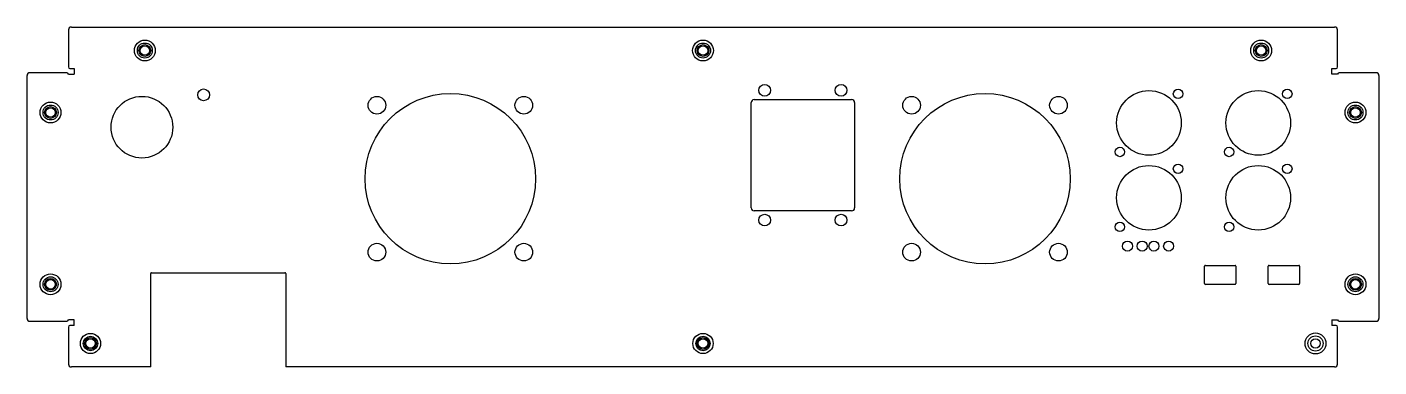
# Model space of a CAD drawing. Extents: x -16 to 444, y -100 to 16.
import ezdxf
from ezdxf.lldxf.tags import DXFTag

# ---------------------------------------------------------------- set-up
doc = ezdxf.new("R2010")
doc.units = 0
for name, color, linetype in [('COMPLEX_HOLE', 7, 'CONTINUOUS'), ('DOWN_FEATURES', 7, 'CONTINUOUS'), ('INTERIOR_LOOPS', 7, 'CONTINUOUS'), ('OUTER_LOOP', 7, 'CONTINUOUS')]:
    doc.layers.add(name, color=color, linetype=linetype)
tags = doc.linetypes.add('HIDDEN2', pattern=[4.7625, 3.175, -1.5875]).pattern_tags.tags
tags[6:7] = [DXFTag(74, 4), DXFTag(75, 0), DXFTag(340, '0'), DXFTag(46, 0.0), DXFTag(50, 0.0), DXFTag(44, 0.0), DXFTag(45, 0.0)]
tags[4:5] = [DXFTag(74, 4), DXFTag(75, 0), DXFTag(340, '0'), DXFTag(46, 0.0), DXFTag(50, 0.0), DXFTag(44, 0.0), DXFTag(45, 0.0)]

msp = doc.modelspace()

# ---------------------------------------------------------------- linework, layer by layer
at = {"layer": 'COMPLEX_HOLE', "color": 7, "linetype": 'CONTINUOUS'}
for centre in [(24.1, 8), (214.1, 8), (404.1, 8), (-8, -13.1), (436.2, -13.1), (-8, -71.6), (436.2, -71.6), (5.6, -91.75), (214.1, -91.75)]:
    msp.add_circle(centre, 2, dxfattribs=at)
at = {"layer": 'DOWN_FEATURES', "color": 7, "linetype": 'HIDDEN2'}
for centre, radius in [((24.1, 8), 3.55), ((24.1, 8), 2.55), ((214.1, 8), 3.55), ((214.1, 8), 2.55), ((404.1, 8), 3.55), ((404.1, 8), 2.55), ((-8, -13.1), 2.55), ((436.2, -13.1), 3.55), ((436.2, -13.1), 2.55), ((436.2, -71.6), 3.55), ((-8, -71.6), 2.55), ((436.2, -71.6), 2.55), ((5.6, -91.75), 2.45), ((214.1, -91.75), 3.45), ((214.1, -91.75), 2.45), ((422.6, -91.75), 3.57), ((422.6, -91.75), 2.57)]:
    msp.add_circle(centre, radius, dxfattribs=at)
at = {"layer": 'DOWN_FEATURES', "color": 7, "linetype": 'CONTINUOUS'}
for centre, radius in [((24.1, 8), 1.62), ((214.1, 8), 1.62), ((404.1, 8), 1.62), ((-8, -13.1), 3.55), ((-8, -13.1), 1.62), ((436.2, -13.1), 1.62), ((-8, -71.6), 3.55), ((-8, -71.6), 1.62), ((436.2, -71.6), 1.62), ((5.6, -91.75), 3.45), ((5.6, -91.75), 1.62), ((214.1, -91.75), 1.62), ((422.6, -91.75), 1.62)]:
    msp.add_circle(centre, radius, dxfattribs=at)
at = {"layer": 'INTERIOR_LOOPS', "color": 7, "linetype": 'CONTINUOUS'}
for p, q in [((231.5, -8.7), (264.7, -8.7)), ((230.5, -45.6), (230.5, -9.7)), ((265.7, -9.7), (265.7, -45.6)), ((264.7, -46.6), (231.5, -46.6)), ((384.8, -71.35), (384.8, -65.45)), ((385.1, -65.15), (395.2, -65.15)), ((395.5, -65.45), (395.5, -71.35)), ((406.5, -71.35), (406.5, -65.45)), ((406.8, -65.15), (416.9, -65.15)), ((417.2, -65.45), (417.2, -71.35)), ((395.2, -71.65), (385.1, -71.65)), ((416.9, -71.65), (406.8, -71.65))]:
    msp.add_line(p, q, dxfattribs=at)
for centre, radius in [((235.1, -5.55), 2), ((261.1, -5.55), 2), ((23.1, -18.1), 10.5), ((44.1, -7.1), 2), ((128.1, -35.65), 29), ((103.1, -10.65), 3), ((153.1, -10.65), 3), ((310.1, -35.65), 29), ((285.1, -10.65), 3), ((335.1, -10.65), 3), ((365.9, -16.65), 11), ((375.8, -6.75), 1.6), ((403.1, -16.65), 11), ((413, -6.75), 1.6), ((356, -26.55), 1.6), ((393.2, -26.55), 1.6), ((365.9, -42.15), 11), ((375.8, -32.25), 1.6), ((403.1, -42.15), 11), ((413, -32.25), 1.6), ((235.1, -49.74), 2), ((261.1, -49.74), 2), ((356, -52.05), 1.6), ((393.2, -52.05), 1.6), ((103.1, -60.65), 3), ((153.1, -60.65), 3), ((285.1, -60.65), 3), ((335.1, -60.65), 3), ((358.6, -58.6), 1.7), ((363.6, -58.6), 1.7), ((367.6, -58.6), 1.7), ((372.6, -58.6), 1.7)]:
    msp.add_circle(centre, radius, dxfattribs=at)
for centre, radius, start, end in [((231.5, -9.7), 1, 90, 180), ((264.7, -9.7), 1, 0, 90), ((231.5, -45.6), 1, 180, 270), ((264.7, -45.6), 1, 270, 0), ((385.1, -65.45), 0.3, 90, 180), ((395.2, -65.45), 0.3, 0, 90), ((406.8, -65.45), 0.3, 90, 180), ((416.9, -65.45), 0.3, 0, 90), ((385.1, -71.35), 0.3, 180, 270), ((395.2, -71.35), 0.3, 270, 0), ((406.8, -71.35), 0.3, 180, 270), ((416.9, -71.35), 0.3, 270, 0)]:
    msp.add_arc(centre, radius, start, end, dxfattribs=at)
at = {"layer": 'OUTER_LOOP', "color": 7, "linetype": 'CONTINUOUS'}
for p, q in [((-1.9, 15), (-1.9, 2.4)), ((-0.9, 16), (429.1, 16)), ((430.1, 2.4), (430.1, 15)), ((-2.4, 0.45), (-15, 0.45)), ((-1.9, 0), (0, 0)), ((-1.4, 1.9), (0, 1.9)), ((0, 1.9), (0, 0)), ((428.2, 0), (428.2, 1.9)), ((428.2, 1.9), (429.6, 1.9)), ((430.1, 0), (428.2, 0)), ((443.2, 0.45), (430.6, 0.45)), ((-16, -83.2), (-16, -0.55)), ((444.2, -0.55), (444.2, -83.2)), ((26.1, -99.75), (26.1, -67.95)), ((26.4, -67.65), (71.8, -67.65)), ((72.1, -67.95), (72.1, -99.75)), ((-15, -84.2), (-2.4, -84.2)), ((0, -83.75), (-1.9, -83.75)), ((-1.9, -86.15), (-1.9, -98.75)), ((0, -85.65), (-1.4, -85.65)), ((0, -85.65), (0, -83.75)), ((428.2, -83.75), (428.2, -85.65)), ((428.2, -83.75), (430.1, -83.75)), ((429.6, -85.65), (428.2, -85.65)), ((430.1, -98.75), (430.1, -86.15)), ((430.6, -84.2), (443.2, -84.2)), ((26.1, -99.75), (-0.9, -99.75)), ((429.1, -99.75), (72.1, -99.75))]:
    msp.add_line(p, q, dxfattribs=at)
for centre, radius, start, end in [((-0.9, 15), 1, 90, 180), ((429.1, 15), 1, 0, 90), ((-15, -0.55), 1, 90, 180), ((-2.4, -0.05), 0.5, 5.7392, 90), ((-1.4, 2.4), 0.5, 180, 270), ((429.6, 2.4), 0.5, 270, 0), ((430.6, -0.05), 0.5, 90, 174.2608), ((443.2, -0.55), 1, 0, 90), ((26.4, -67.95), 0.3, 90, 180), ((71.8, -67.95), 0.3, 0, 90), ((-15, -83.2), 1, 180, 270), ((-2.4, -83.7), 0.5, 270, 354.2608), ((-1.4, -86.15), 0.5, 90, 180), ((429.6, -86.15), 0.5, 0, 90), ((430.6, -83.7), 0.5, 185.7392, 270), ((443.2, -83.2), 1, 270, 0), ((-0.9, -98.75), 1, 180, 270), ((429.1, -98.75), 1, 270, 0)]:
    msp.add_arc(centre, radius, start, end, dxfattribs=at)

doc.saveas('drawing.dxf')
